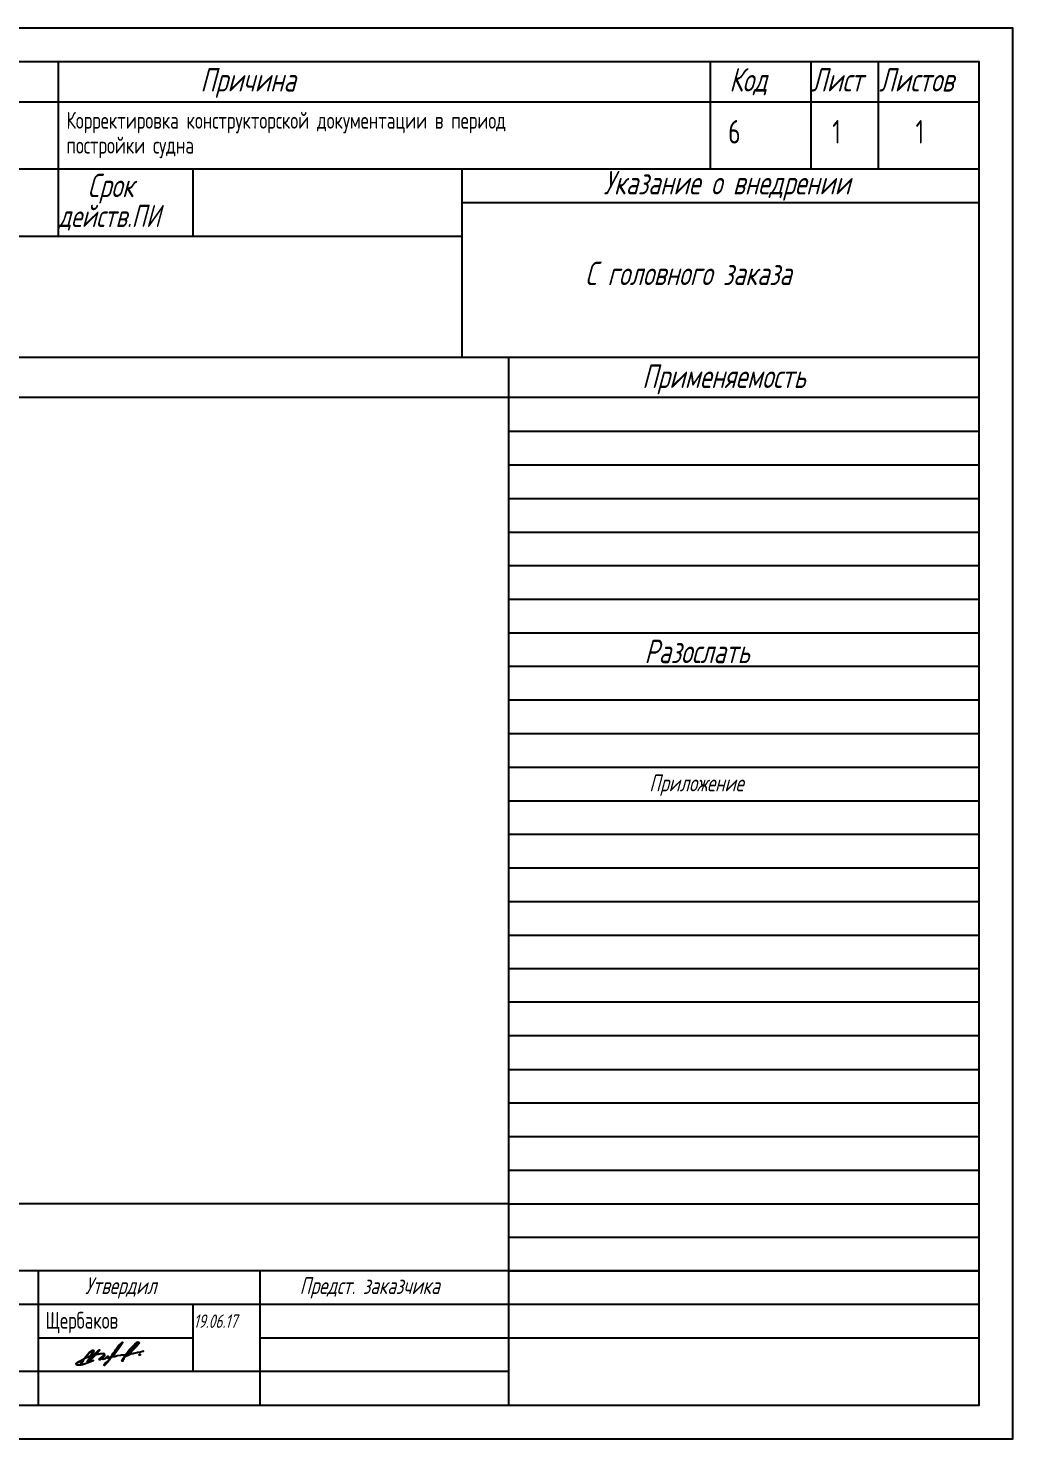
# Model space of a CAD drawing. Extents: x 767253 to 841503, y -433289 to -380789.
# Drawn here: x 804871 to 841503, y -433289 to -380789 of the extents above; entities that cross this region are included whole.
import ezdxf

# ---------------------------------------------------------------- set-up
doc = ezdxf.new("R2010")
doc.units = 0
doc.header["$LTSCALE"] = 25
doc.layers.get('0').update_dxf_attribs({"linetype": 'CONTINUOUS'})
for name, color, linetype in [('-1104', 7, 'CONTINUOUS'), ('Frame', 6, 'CONTINUOUS'), ('IZV', 7, 'CONTINUOUS')]:
    doc.layers.add(name, color=color, linetype=linetype)
doc.styles.add('PB_TEXT', font='romans.shx', dxfattribs={"width": 0.7, "oblique": 15})

# ---------------------------------------------------------------- blocks, each defined once
blk = doc.blocks.new('Извещение 1 лист')
for points in [[(0, 210), (0, 0), (297, 0), (297, 210), (0, 210)], [(222, 149.99), (292, 149.99)], [(222, 144.99), (292, 144.99)], [(222, 139.99), (292, 139.99)], [(222, 134.99), (292, 134.99)], [(222, 129.99), (292, 129.99)], [(222, 124.99), (292, 124.99)], [(222, 120), (292, 119.99)], [(222, 115), (292, 115)], [(222, 110), (292, 110)], [(222, 105), (292, 105)], [(222, 100), (292, 100)], [(222, 95), (292, 95)], [(222, 90), (292, 90)], [(222, 85), (292, 85)], [(222, 80), (292, 80)], [(222, 75), (292, 75)], [(222, 70), (292, 70)], [(222, 55), (292, 55)], [(222, 50), (292, 50)], [(222, 45), (292, 45)], [(222, 40), (292, 40)], [(222, 35), (292, 35)], [(222, 30), (292, 30)], [(222, 25), (292, 25)]]:
    blk.add_lwpolyline(points)
at = {"layer": 'Frame'}
for points in [[(20, 205), (20, 5), (292, 5), (292, 205), (20, 205)], [(155, 179), (155, 205)], [(252, 189), (252, 205)], [(267, 189), (267, 205)], [(277, 189), (277, 205)], [(292, 199), (45, 199)], [(292, 189), (20, 189)], [(175, 179), (175, 189)], [(215, 189), (215, 161)], [(292, 184), (215, 184)], [(215, 179), (20, 179)], [(292, 161), (20, 161)], [(222, 5), (222, 161)], [(292, 155), (20, 155)], [(292, 65), (222, 65)], [(292, 60), (222, 60)], [(222, 35), (20, 35)], [(292, 25), (20, 25)], [(152, 5), (152, 25)], [(185, 5), (185, 25)], [(292, 20), (0, 20)], [(175, 10), (175, 20)], [(175, 15), (152, 15)], [(222, 15), (185, 15)], [(292, 15), (222, 15)], [(222, 10), (20, 10)]]:
    blk.add_lwpolyline(points, dxfattribs=at)
at = {"layer": 'IZV', "color": 7, "linetype": 'Continuous', "style": 'PB_TEXT', "oblique": 15, "width": 0.7}
for s, height, p in [('Причина', 3.5, (176.09, 200.57)), ('Код', 3.5, (254.81, 200.57)), ('Лист', 3.5, (267, 200.57)), ('Листов', 3.5, (277.11, 200.57)), ('Срок', 3.5, (159.3, 184.84)), ('Указание о внедрении', 3.5, (236.09, 185.25)), ('действ.ПИ', 3.3, (154.93, 180.4)), ('С головного заказа', 3.5, (233.34, 171.75)), ('Применяемость', 3.5, (241.84, 156.43)), ('Разослать', 3.5, (242.18, 115.47)), ('Приложение', 2.5, (242.9, 96.38)), ('Утвердил', 2.5, (158.94, 21.55)), ('Предст. заказчика', 2.5, (190.87, 21.55))]:
    blk.add_text(s, height=height, dxfattribs=at).set_placement(p)
at = {"layer": 'IZV', "color": 2, "linetype": 'Continuous', "style": 'PB_TEXT', "oblique": 15, "width": 0.7}
for tag, p, height in [('ТЕКСТ', (156.16, 195.04), 2.5), ('КОД', (254.64, 192.83), 3.5), ('ЛИСТ', (270.13, 192.83), 3.5), ('ЛИСТОВ', (282.52, 192.83), 3.5), ('ТЕКСТ', (156.16, 191.33), 2.5), ('ДАТА', (66.78, 185.25), 2.5), ('ОТДЕЛ', (28.55, 181.63), 5), ('СОСТАВИЛ', (21.03, 16.39), 2.5), ('ПРОВЕРИЛ', (54.03, 16.39), 2.5), ('Н.КОНТР', (120.03, 16.39), 2.5), ('УТВЕРДИЛ', (153.03, 16.39), 2.5)]:
    blk.add_attdef(tag, p, '', height=height, dxfattribs=at)
at = {"layer": 'IZV', "color": 6, "linetype": 'Continuous', "style": 'PB_TEXT', "oblique": 15, "width": 0.7}
for tag, p in [('ИЗВЕЩЕНИЕ', (45.91, 191.67)), ('ЧЕРТЕЖ', (87.57, 191.67))]:
    blk.add_attdef(tag, p, '', height=5, dxfattribs=at)
at = {"layer": 'IZV', "color": 7, "linetype": 'Continuous', "style": 'PB_TEXT', "oblique": 15, "width": 0.7}
blk.add_attdef('ЗАДЕЛ', (47.28, 173.55), '', height=3.5, dxfattribs=at)
blk = doc.blocks.new('A$C6B777DEB')
at = {"linetype": 'Continuous'}
h = blk.add_hatch(color=7, dxfattribs=at)
h.paths.add_polyline_path([(0.395, 0.182), (0.445, 0.188), (0.455, 0.195), (0.478, 0.195), (0.485, 0.202), (0.498, 0.202), (0.558, 0.208), (0.567, 0.193), (0.532, 0.148), (0.467, 0.093), (0.472, 0.082), (0.482, 0.085), (0.522, 0.112), (0.532, 0.095), (0.568, 0.095), (0.625, 0.128), (0.635, 0.115), (0.655, 0.115), (0.685, 0.128), (0.69, 0.12), (0.68, 0.107), (0.635, 0.052), (0.587, 0.013), (0.563, -0.02), (0.567, -0.028), (0.575, -0.028), (0.633, 0.027), (0.667, 0.073), (0.703, 0.127), (0.722, 0.138), (0.775, 0.142), (0.828, 0.162), (0.888, 0.168), (0.99, 0.173), (0.97, 0.137), (0.923, 0.063), (0.928, 0.058), (0.938, 0.058), (0.943, 0.073), (0.957, 0.087), (0.963, 0.11), (0.988, 0.145), (1.048, 0.168), (1.068, 0.182), (1.123, 0.203), (1.118, 0.208), (1.068, 0.192), (1.048, 0.178), (0.998, 0.158), (0.997, 0.163), (1.012, 0.185), (1.068, 0.215), (1.115, 0.252), (1.227, 0.363), (1.263, 0.41), (1.267, 0.433), (1.258, 0.438), (1.228, 0.438), (1.185, 0.398), (1.07, 0.28), (1.008, 0.197), (1.029, 0.209), (1.037, 0.22), (1.113, 0.313), (1.235, 0.432), (1.248, 0.435), (1.26, 0.43), (1.253, 0.41), (1.157, 0.307), (1.152, 0.295), (1.075, 0.228), (1.052, 0.215), (1.038, 0.205), (1.027, 0.205), (1.029, 0.208), (1.008, 0.197), (1.002, 0.188), (0.962, 0.182), (0.912, 0.182), (0.895, 0.175), (0.835, 0.172), (0.782, 0.152), (0.72, 0.147), (0.725, 0.155), (0.783, 0.203), (0.86, 0.31), (0.94, 0.433), (0.928, 0.438), (0.918, 0.432), (0.853, 0.37), (0.8, 0.293), (0.767, 0.233), (0.743, 0.207), (0.712, 0.152), (0.668, 0.128), (0.643, 0.127), (0.65, 0.153), (0.642, 0.155), (0.585, 0.108), (0.548, 0.098), (0.537, 0.103), (0.537, 0.113), (0.58, 0.167), (0.572, 0.172), (0.563, 0.163), (0.563, 0.157), (0.525, 0.122), (0.52, 0.127), (0.57, 0.18), (0.577, 0.203), (0.565, 0.212), (0.505, 0.212), (0.418, 0.192), (0.413, 0.197), (0.477, 0.277), (0.475, 0.285), (0.455, 0.278), (0.428, 0.252), (0.37, 0.197), (0.358, 0.178), (0.318, 0.168), (0.317, 0.177), (0.333, 0.2), (0.333, 0.21), (0.35, 0.233), (0.357, 0.27), (0.348, 0.278), (0.332, 0.275), (0.305, 0.258), (0.267, 0.227), (0.207, 0.157), (0.158, 0.105), (0.062, 0.052), (0, 0), (0.012, -0.018), (0.052, -0.025), (0.132, -0.015), (0.152, -0.005), (0.182, -0.002), (0.188, 0.005), (0.302, 0.042), (0.353, 0.067), (0.342, 0.068), (0.248, 0.032), (0.208, 0.015), (0.098, -0.015), (0.028, -0.015), (0.013, -0.007), (0.013, 0.003), (0.032, 0.022), (0.038, 0.022), (0.045, 0.032), (0.098, 0.065), (0.142, 0.088), (0.143, 0.083), (0.103, 0.03), (0.1, 0.003), (0.108, 0.002), (0.12, 0.013), (0.13, 0.037), (0.14, 0.043), (0.137, 0.057), (0.143, 0.07), (0.182, 0.112), (0.255, 0.142), (0.29, 0.147), (0.227, 0.047), (0.232, 0.035), (0.258, 0.048), (0.292, 0.078), (0.3, 0.077), (0.298, 0.062), (0.303, 0.067), (0.303, 0.083), (0.373, 0.153)])
h.paths.add_polyline_path([(0.302, 0.162), (0.275, 0.155), (0.218, 0.132), (0.197, 0.132), (0.223, 0.163), (0.288, 0.235), (0.335, 0.268), (0.347, 0.263), (0.347, 0.253), (0.34, 0.237), (0.307, 0.18)], flags=16)
h.paths.add_polyline_path([(0.342, 0.165), (0.343, 0.16), (0.298, 0.092), (0.252, 0.055), (0.247, 0.058), (0.308, 0.158)], flags=16)
h.paths.add_polyline_path([(0.362, 0.172), (0.372, 0.175), (0.377, 0.17), (0.342, 0.132), (0.337, 0.135)], flags=17)
h.paths.add_polyline_path([(0.377, 0.19), (0.432, 0.245), (0.437, 0.24), (0.395, 0.185), (0.38, 0.185)], flags=16)
h.paths.add_polyline_path([(0.74, 0.178), (0.743, 0.19), (0.757, 0.2), (0.767, 0.22), (0.86, 0.363), (0.915, 0.422), (0.92, 0.413), (0.873, 0.347), (0.85, 0.317), (0.823, 0.27), (0.81, 0.26), (0.79, 0.227)], flags=16)
for points in [[(1.275, 0.228), (1.358, 0.255), (1.338, 0.258), (1.278, 0.238), (1.238, 0.235), (1.232, 0.228), (1.222, 0.232), (1.158, 0.218), (1.152, 0.212), (1.132, 0.212), (1.13, 0.205), (1.168, 0.208), (1.192, 0.218)], [(1.293, 0.19), (1.288, 0.195), (1.267, 0.18), (1.267, 0.168)]]:
    blk.add_hatch(color=256, dxfattribs=at).paths.add_polyline_path(points)
at = {"color": 7}
for points in [[(0.567, -0.028), (0.563, -0.02), (0.587, 0.013), (0.635, 0.052), (0.68, 0.107), (0.69, 0.12), (0.685, 0.128), (0.655, 0.115), (0.635, 0.115), (0.625, 0.128), (0.568, 0.095), (0.532, 0.095), (0.522, 0.112), (0.482, 0.085), (0.472, 0.082), (0.467, 0.093), (0.532, 0.148), (0.567, 0.193), (0.558, 0.208), (0.498, 0.202), (0.485, 0.202), (0.478, 0.195), (0.455, 0.195), (0.445, 0.188), (0.395, 0.182), (0.373, 0.153), (0.303, 0.083), (0.303, 0.067), (0.298, 0.062), (0.3, 0.077), (0.292, 0.078), (0.258, 0.048), (0.232, 0.035), (0.227, 0.047), (0.29, 0.147), (0.255, 0.142), (0.182, 0.112), (0.143, 0.07), (0.137, 0.057), (0.14, 0.043), (0.13, 0.037), (0.12, 0.013), (0.108, 0.002), (0.1, 0.003), (0.103, 0.03), (0.143, 0.083), (0.142, 0.088), (0.098, 0.065), (0.045, 0.032), (0.038, 0.022), (0.032, 0.022), (0.013, 0.003), (0.013, -0.007), (0.028, -0.015), (0.098, -0.015), (0.208, 0.015), (0.248, 0.032), (0.342, 0.068), (0.353, 0.067), (0.302, 0.042), (0.188, 0.005), (0.182, -0.002), (0.152, -0.005), (0.132, -0.015), (0.052, -0.025), (0.012, -0.018), (0, 0), (0.062, 0.052), (0.158, 0.105), (0.207, 0.157), (0.267, 0.227), (0.305, 0.258), (0.332, 0.275), (0.348, 0.278), (0.357, 0.27), (0.35, 0.233), (0.333, 0.21), (0.333, 0.2), (0.317, 0.177), (0.318, 0.168), (0.358, 0.178), (0.37, 0.197), (0.428, 0.252), (0.455, 0.278), (0.475, 0.285), (0.477, 0.277), (0.413, 0.197), (0.418, 0.192), (0.505, 0.212), (0.565, 0.212), (0.577, 0.203), (0.57, 0.18), (0.52, 0.127), (0.525, 0.122), (0.563, 0.157), (0.563, 0.163), (0.572, 0.172), (0.58, 0.167), (0.537, 0.113), (0.537, 0.103), (0.548, 0.098), (0.585, 0.108), (0.642, 0.155), (0.65, 0.153), (0.643, 0.127), (0.668, 0.128), (0.712, 0.152), (0.743, 0.207), (0.767, 0.233), (0.8, 0.293), (0.853, 0.37), (0.918, 0.432), (0.928, 0.438), (0.94, 0.433), (0.86, 0.31), (0.783, 0.203), (0.725, 0.155), (0.72, 0.147), (0.782, 0.152), (0.835, 0.172), (0.895, 0.175), (0.912, 0.182), (0.962, 0.182), (1.002, 0.188), (1.07, 0.28), (1.185, 0.398), (1.228, 0.438), (1.258, 0.438), (1.267, 0.433), (1.263, 0.41), (1.227, 0.363), (1.115, 0.252), (1.068, 0.215), (1.012, 0.185), (0.997, 0.163), (0.998, 0.158), (1.048, 0.178), (1.068, 0.192), (1.118, 0.208), (1.123, 0.203), (1.068, 0.182), (1.048, 0.168), (0.988, 0.145), (0.963, 0.11), (0.957, 0.087), (0.943, 0.073), (0.938, 0.058), (0.928, 0.058), (0.923, 0.063), (0.97, 0.137), (0.99, 0.173), (0.888, 0.168), (0.828, 0.162), (0.775, 0.142), (0.722, 0.138), (0.703, 0.127), (0.667, 0.073), (0.633, 0.027), (0.575, -0.028), (0.567, -0.028)], [(0.74, 0.178), (0.79, 0.227), (0.81, 0.26), (0.823, 0.27), (0.85, 0.317), (0.873, 0.347), (0.92, 0.413), (0.915, 0.422), (0.86, 0.363), (0.767, 0.22), (0.757, 0.2), (0.743, 0.19), (0.74, 0.178)], [(1.027, 0.205), (1.038, 0.205), (1.052, 0.215), (1.075, 0.228), (1.152, 0.295), (1.157, 0.307), (1.253, 0.41), (1.26, 0.43), (1.248, 0.435), (1.235, 0.432), (1.113, 0.313), (1.037, 0.22), (1.027, 0.205)], [(0.197, 0.132), (0.218, 0.132), (0.275, 0.155), (0.302, 0.162), (0.307, 0.18), (0.34, 0.237), (0.347, 0.253), (0.347, 0.263), (0.335, 0.268), (0.288, 0.235), (0.223, 0.163), (0.197, 0.132)], [(0.247, 0.058), (0.252, 0.055), (0.298, 0.092), (0.343, 0.16), (0.342, 0.165), (0.308, 0.158), (0.247, 0.058)], [(0.337, 0.135), (0.342, 0.132), (0.377, 0.17), (0.372, 0.175), (0.362, 0.172), (0.337, 0.135)], [(0.38, 0.185), (0.395, 0.185), (0.437, 0.24), (0.432, 0.245), (0.377, 0.19), (0.38, 0.185)], [(1.13, 0.205), (1.132, 0.212), (1.152, 0.212), (1.158, 0.218), (1.222, 0.232), (1.232, 0.228), (1.238, 0.235), (1.278, 0.238), (1.338, 0.258), (1.358, 0.255), (1.275, 0.228), (1.192, 0.218), (1.168, 0.208), (1.13, 0.205)], [(1.267, 0.168), (1.267, 0.18), (1.288, 0.195), (1.293, 0.19), (1.267, 0.168)]]:
    blk.add_lwpolyline(points, close=True, dxfattribs=at)
at = {"color": 7, "elevation": 23622}
blk.add_lwpolyline([(1.045, 0.217), (1.002, 0.193), (1.048, 0.22), (1.045, 0.217)], close=True, dxfattribs=at)

msp = doc.modelspace()

# ---------------------------------------------------------------- block references
at = {"layer": '-1104'}
ref = msp.add_blockref('Извещение 1 лист', (767253, -433289), dxfattribs=dict(at, xscale=250, yscale=250, zscale=250))
ref.add_attrib('ТЕКСТ', 'Корректировка конструкторской документации в период', (806294, -384529), dxfattribs={"layer": 'IZV', "color": 2, "linetype": 'Continuous', "height": 625, "style": 'PB_TEXT', "oblique": 0.1535, "width": 0.7})
ref.add_attrib('ТЕКСТ', 'постройки судна', (806294, -385456), dxfattribs={"layer": 'IZV', "color": 2, "linetype": 'Continuous', "height": 625, "style": 'PB_TEXT', "oblique": 0.1535, "width": 0.7})
ref.add_attrib('КОД', '6', (830914, -385081), dxfattribs={"layer": 'IZV', "color": 2, "linetype": 'Continuous', "height": 875, "style": 'PB_TEXT', "oblique": 0.1535, "width": 0.7})
ref.add_attrib('ЛИСТ', '1', (834785, -385081), dxfattribs={"layer": 'IZV', "color": 2, "linetype": 'Continuous', "height": 875, "style": 'PB_TEXT', "oblique": 0.1535, "width": 0.7})
ref.add_attrib('ЛИСТОВ', '1', (837883, -385081), dxfattribs={"layer": 'IZV', "color": 2, "linetype": 'Continuous', "height": 875, "style": 'PB_TEXT', "oblique": 0.1535, "width": 0.7})
ref.add_attrib('УТВЕРДИЛ', 'Щербаков', (805511, -429191), dxfattribs={"layer": 'IZV', "color": 2, "linetype": 'Continuous', "height": 625, "style": 'PB_TEXT', "oblique": 0.1535, "width": 0.7})
at = {"ltscale": 0.5, "xscale": 1856.4, "yscale": 1856.4, "zscale": 1856.4}
msp.add_blockref('A$C6B777DEB', (806644, -430504), dxfattribs=at)

# ---------------------------------------------------------------- texts
at = {"layer": '-1104', "style": 'PB_TEXT', "oblique": 15, "width": 0.7}
msp.add_text('19.06.17', height=500, dxfattribs=at).set_placement((811022, -429162))

doc.saveas('drawing.dxf')
